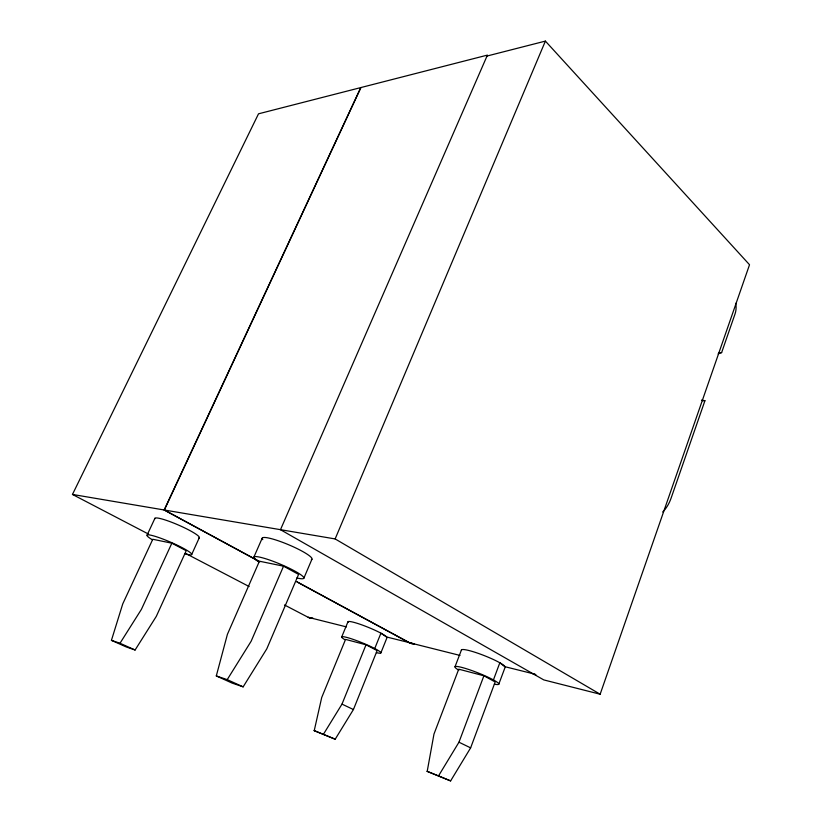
<?xml version="1.0" encoding="UTF-8"?>
<svg xmlns="http://www.w3.org/2000/svg" width="822" height="822" viewBox="0 0 822 822"><rect width="100%" height="100%" fill="white"/><g stroke="black" fill="none" stroke-linecap="round" stroke-linejoin="round"><path stroke-width="1.23" d="M427.204 771.365L433.975 734.067L458.748 669.18L483.901 675.797L495.173 681.962L470.626 747.866L450.62 780.9L427.204 771.365L450.62 780.9M314.23 730.655L321.71 697.518L345.559 639.403L366.026 644.787L377.123 650.592L353.429 709.53L335.201 739.204L314.23 730.655L335.201 739.204M216.299 675.931L227.406 634.337L259.423 561.21L283.549 566.173L298.592 574.403L266.79 648.846L243.148 686.853L232.164 683.113L216.299 675.931L227.211 679.64L243.148 686.853M111.432 640.348L122.745 603.903L152.789 539.273L171.849 543.198L186.224 550.719L156.303 616.366L135.106 649.997L126.465 647.048L111.432 640.348L120.002 643.256L135.106 649.997M257.851 560.635L164.359 510.02L360.971 87.533L487.425 55.105L280.477 529.697L543.784 679.907L600.152 694.22L749.53 264.735L545.397 41.1L487.014 56.03M701.474 400.088L704.927 400.725L671.184 497.906A33.743 20.971 -85.1 0 1 662.686 511.972M718.109 353.902L721.624 352.597L735.043 313.942A12.854 7.48 89.9 0 0 735.721 303.308M493.436 679.917L499.827 662.779L505.201 667.043L498.738 684.315M438.753 775.526L458.964 742.204L483.901 675.797M455.008 666.765L461.461 649.925M374.74 648.537L380.925 633.187L387.1 637.389L380.884 652.863M323.591 734.025L341.993 704.125L366.026 644.787M341.654 637.091L347.87 621.987M164.359 510.02L335.14 538.934L545.397 41.1M303.811 578.298L311.908 559.279M283.549 566.173L251.142 641.242L227.211 679.64M253.844 557.193L262.187 538.204M191.742 554.357L199.386 537.526M171.849 543.198L141.425 609.328L120.002 643.256M72.47 494.443L164.153 509.979L360.755 87.594L258.519 113.816L72.47 494.443L148.618 534.136M147.076 535.122L154.937 518.281M719.065 352.617L721.624 352.597M702.358 400.653L704.927 400.725M461.43 650.377A23.489 3.154 21.5 0 1 481.723 654.631A23.489 3.154 21.5 0 1 505.088 666.734L535.194 674.246M414.072 643.801L386.669 637.009A21.095 2.579 22.2 0 0 364.197 625.748A21.095 2.579 22.2 0 0 348.096 622.449M312.689 618.36L308.168 617.301L284.494 604.961M346.442 626.909L308.168 617.301A15.228 11.878 -75.6 0 0 313.213 618.339M297.071 581.873L409.438 642.722L460.001 655.422M341.993 704.125L353.429 709.53M458.964 742.204L470.626 747.866M185.546 553.381L249.138 586.538M164.153 509.979L259.865 561.806M296.855 581.832L409.222 642.67A16.738 12.166 -77.1 0 0 414.401 643.718M335.14 538.934L600.152 694.22M262.773 539.674A27.013 4.202 22.9 0 1 287.155 544.133A27.013 4.202 22.9 0 1 311.374 559.669M535.913 674.739A18.577 12.289 -78.5 0 1 532.851 673.701M412.469 643.729A16.738 12.166 -77.2 0 1 409.438 642.722M154.844 518.723A24.249 3.298 23.5 0 1 179.699 525.597A24.249 3.298 23.5 0 1 198.564 538.153M258.714 561.816A27.126 3.802 22.9 0 1 262.896 557.933A27.126 3.802 22.9 0 1 297.235 572.451A27.126 3.802 22.9 0 1 296.865 577.948M152.594 539.9A24.341 2.969 23.4 0 1 154.423 536.129A24.341 2.969 23.4 0 1 185.906 549.733A24.341 2.969 23.4 0 1 184.549 553.709M458.871 670.228A23.581 2.846 21.6 0 1 462.591 667.618A23.581 2.846 21.6 0 1 491.967 679.136A23.581 2.846 21.6 0 1 494.361 684.14M344.695 639.598A21.167 2.332 22.2 0 1 349.103 638.067A21.167 2.332 22.2 0 1 375.294 648.825A21.167 2.332 22.2 0 1 376.384 652.627"/></g></svg>
